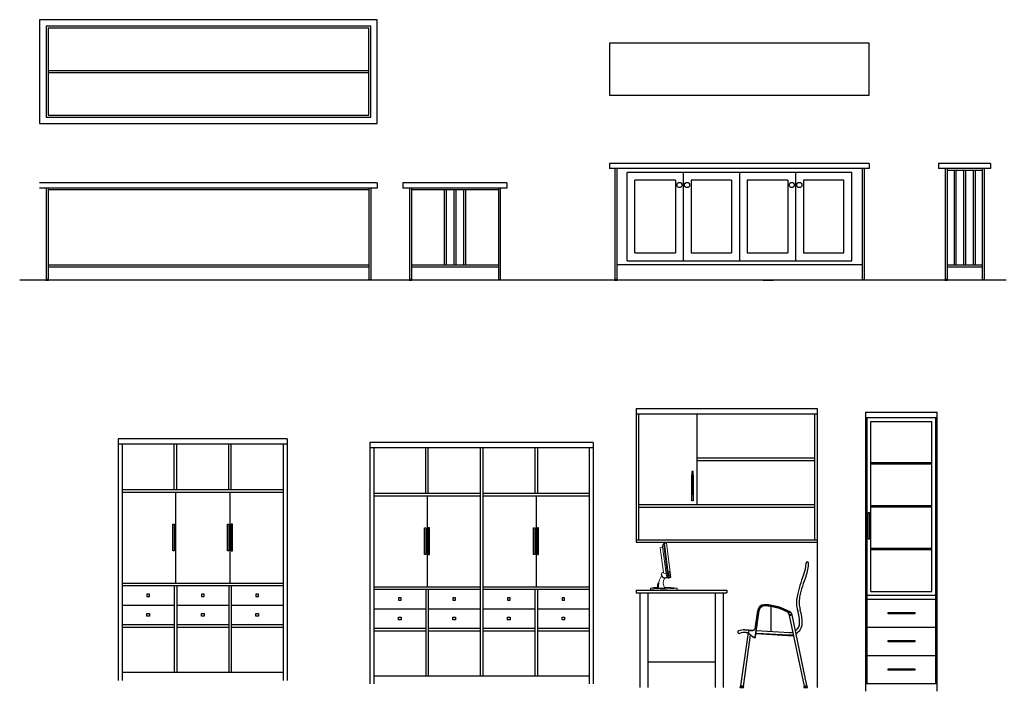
# Model space of a CAD drawing. Header units: centimetres. Extents: x 56177 to 99483, y 493 to 15482.
# Drawn here: x 61004 to 61764, y 1455 to 1972 of the extents above; entities that cross this region are included whole.
import ezdxf

# ---------------------------------------------------------------- set-up
doc = ezdxf.new("R2010")
doc.units = ezdxf.units.CM
doc.header["$MEASUREMENT"] = 0

# ---------------------------------------------------------------- blocks, each defined once
blk = doc.blocks.new('A$C57102828')
for p, q in [((0, 1.86), (0, 0)), ((1.3, 1.86), (0, 1.86)), ((1.3, 1.86), (1.3, 0)), ((1.3, 1.82), (0, 1.82)), ((0.03, 1.82), (0.03, 0)), ((0.43, 1.47), (0.43, 1.82)), ((0.45, 1.47), (0.45, 1.82)), ((0.85, 1.47), (0.85, 1.82)), ((0.87, 1.47), (0.87, 1.82)), ((1.27, 1.82), (1.27, 0)), ((0.03, 1.47), (1.27, 1.47)), ((0.03, 1.45), (1.27, 1.45)), ((0.44, 1.45), (0.44, 0.75)), ((0.86, 1.45), (0.86, 0.75)), ((0.03, 0.75), (1.27, 0.75)), ((0.03, 0.73), (1.27, 0.73)), ((0.43, 0.73), (0.43, 0.06)), ((0.45, 0.73), (0.45, 0.06)), ((0.85, 0.73), (0.85, 0.06)), ((0.87, 0.73), (0.87, 0.06)), ((0.03, 0.58), (0.43, 0.58)), ((0.45, 0.58), (0.85, 0.58)), ((0.87, 0.58), (1.27, 0.58)), ((0.03, 0.43), (0.43, 0.43)), ((0.03, 0.41), (0.43, 0.41)), ((0.45, 0.43), (0.85, 0.43)), ((0.45, 0.41), (0.85, 0.41)), ((0.87, 0.43), (1.27, 0.43)), ((0.87, 0.41), (1.27, 0.41)), ((1.27, 0.06), (0.03, 0.06))]:
    blk.add_line(p, q)
for points in [[(0.43, 1.2029), (0.43, 0.9971), (0.42, 0.9971), (0.42, 1.2029)], [(0.85, 1.2029), (0.85, 0.9971), (0.84, 0.9971), (0.84, 1.2029)], [(0.87, 1.2029), (0.87, 0.9971), (0.88, 0.9971), (0.88, 1.2029)], [(0.22, 0.645), (0.24, 0.645), (0.24, 0.665), (0.22, 0.665)], [(0.64, 0.645), (0.66, 0.645), (0.66, 0.665), (0.64, 0.665)], [(1.06, 0.645), (1.08, 0.645), (1.08, 0.665), (1.06, 0.665)], [(0.22, 0.515), (0.24, 0.515), (0.24, 0.495), (0.22, 0.495)], [(0.64, 0.515), (0.66, 0.515), (0.66, 0.495), (0.64, 0.495)], [(1.06, 0.515), (1.08, 0.515), (1.08, 0.495), (1.06, 0.495)]]:
    blk.add_lwpolyline(points, close=True)
blk = doc.blocks.new('A$C2D4363FC')
for p, q in [((0, 1.86), (0, 0)), ((1.72, 1.86), (0, 1.86)), ((1.72, 1.86), (1.72, 0)), ((1.72, 1.82), (0, 1.82)), ((0.03, 1.82), (0.03, 0)), ((0.43, 1.47), (0.43, 1.82)), ((0.45, 1.47), (0.45, 1.82)), ((0.85, 1.82), (0.85, 0.06)), ((0.87, 1.82), (0.87, 0.06)), ((1.27, 1.82), (1.27, 1.47)), ((1.29, 1.82), (1.29, 1.47)), ((1.69, 1.82), (1.69, 0)), ((0.03, 1.47), (0.85, 1.47)), ((0.03, 1.45), (0.85, 1.45)), ((0.44, 1.45), (0.44, 0.75)), ((0.87, 1.47), (1.69, 1.47)), ((0.87, 1.45), (1.69, 1.45)), ((1.28, 1.45), (1.28, 0.75)), ((0.03, 0.75), (0.85, 0.75)), ((0.03, 0.73), (0.85, 0.73)), ((0.43, 0.73), (0.43, 0.06)), ((0.45, 0.73), (0.45, 0.06)), ((0.87, 0.75), (1.69, 0.75)), ((0.87, 0.73), (1.69, 0.73)), ((1.27, 0.73), (1.27, 0.06)), ((1.29, 0.73), (1.29, 0.06)), ((0.03, 0.58), (0.43, 0.58)), ((0.45, 0.58), (0.85, 0.58)), ((0.87, 0.58), (1.27, 0.58)), ((1.29, 0.58), (1.69, 0.58)), ((0.03, 0.43), (0.43, 0.43)), ((0.03, 0.41), (0.43, 0.41)), ((0.45, 0.43), (0.85, 0.43)), ((0.45, 0.41), (0.85, 0.41)), ((0.87, 0.43), (1.27, 0.43)), ((0.87, 0.41), (1.27, 0.41)), ((1.29, 0.43), (1.69, 0.43)), ((1.29, 0.41), (1.69, 0.41)), ((1.69, 0.06), (0.03, 0.06))]:
    blk.add_line(p, q)
for points in [[(0.43, 1.2029), (0.43, 0.9971), (0.42, 0.9971), (0.42, 1.2029)], [(0.45, 1.2029), (0.45, 0.9971), (0.46, 0.9971), (0.46, 1.2029)], [(1.27, 1.2029), (1.27, 0.9971), (1.26, 0.9971), (1.26, 1.2029)], [(1.29, 1.2029), (1.29, 0.9971), (1.3, 0.9971), (1.3, 1.2029)], [(0.22, 0.645), (0.24, 0.645), (0.24, 0.665), (0.22, 0.665)], [(0.64, 0.645), (0.66, 0.645), (0.66, 0.665), (0.64, 0.665)], [(1.06, 0.645), (1.08, 0.645), (1.08, 0.665), (1.06, 0.665)], [(1.48, 0.645), (1.5, 0.645), (1.5, 0.665), (1.48, 0.665)], [(0.22, 0.515), (0.24, 0.515), (0.24, 0.495), (0.22, 0.495)], [(0.64, 0.515), (0.66, 0.515), (0.66, 0.495), (0.64, 0.495)], [(1.06, 0.515), (1.08, 0.515), (1.08, 0.495), (1.06, 0.495)], [(1.48, 0.515), (1.5, 0.515), (1.5, 0.495), (1.48, 0.495)]]:
    blk.add_lwpolyline(points, close=True)
blk = doc.blocks.new('Flat Panel Monitor Side View')
at = {"lineweight": 0}
for p, q in [((588.16, 2345.55), (586.47, 2332.12)), ((588.49, 2345.49), (586.8, 2332.06)), ((588.49, 2345.49), (588.16, 2345.55)), ((588.91, 2344.73), (588.49, 2345.49)), ((588.86, 2344.13), (588.91, 2344.73)), ((587.51, 2333.94), (588.86, 2344.13)), ((589.76, 2343.82), (588.56, 2334.33)), ((588.86, 2344.13), (589.76, 2343.82)), ((586.2, 2334.77), (585.92, 2332.51)), ((586.67, 2334.66), (586.2, 2334.77)), ((586.67, 2334.66), (586.39, 2332.4)), ((587.39, 2332.97), (587.51, 2333.94)), ((587.51, 2333.94), (588.41, 2334.07)), ((588.41, 2334.07), (588.52, 2334.23)), ((586.47, 2332.12), (585.68, 2332.31)), ((586.39, 2332.4), (585.92, 2332.51)), ((586.47, 2332.12), (586.8, 2332.06)), ((586.8, 2332.06), (587.39, 2332.97)), ((590.39, 2328.23), (590.39, 2329.76)), ((583.24, 2327.62), (583.24, 2328.25)), ((587.95, 2328.23), (590.39, 2328.23)), ((590.39, 2328.3), (590.85, 2328.3)), ((590.85, 2328.3), (590.85, 2329.1)), ((593.51, 2328.29), (593.51, 2327.68))]:
    blk.add_line(p, q, dxfattribs=at)
for points in [[(585.68, 2332.31), (587.35, 2345.55), (588.16, 2345.55)], [(586.98, 2332.39), (586.98, 2332.55), (587.15, 2332.88), (587.22, 2332.84), (586.98, 2332.39)]]:
    blk.add_lwpolyline(points, dxfattribs=at)
for centre, radius, start, end in [((588.67, 2333.68), 0.569, 352.2009, 105.4351), ((588.01, 2333.46), 1.23, 295.1224, 7.0314), ((588.63, 2333.47), 0.864, 53.0255, 94.5121), ((587.88, 2333.57), 1.5, 298.6986, 0.8853), ((588.7, 2333.64), 0.686, 355.8947, 48.886), ((587.99, 2333.39), 1.29, 224.6019, 298.2113), ((588.02, 2333.7), 1.45, 231.7975, 290.5322), ((585.33, 2330.24), 3.3, 322.6043, 34.4389), ((585.02, 2329.67), 5.36, 0.9786, 37.8676), ((587.61, 2328.78), 3.25, 5.671, 33.8733), ((587.5, 2297.23), 31.31, 88.8128, 97.822), ((588.18, 2385.55), 57.51, 265.0721, 275.3184), ((588.05, 2387.76), 60.33, 265.4315, 275.1973), ((591.48, 2317.35), 11.14, 79.4597, 93.2517)]:
    blk.add_arc(centre, radius, start, end, dxfattribs=at)
blk = doc.blocks.new('A$C20237367')
for p, q in [((0, 2.15), (0, 1.12)), ((0, 2.15), (1.395, 2.15)), ((0, 2.15), (1.395, 2.15)), ((1.395, 2.15), (1.395, 0)), ((1.395, 2.15), (1.395, 1.12)), ((0, 2.11), (1.395, 2.11)), ((0.02, 2.11), (0.02, 1.14)), ((0.47, 1.41), (0.47, 2.11)), ((1.375, 2.11), (1.375, 1.14)), ((0.47, 1.77), (1.375, 1.77)), ((0.47, 1.75), (1.375, 1.75)), ((0.02, 1.41), (1.375, 1.41)), ((0.02, 1.39), (1.375, 1.39)), ((0, 1.14), (1.395, 1.14)), ((0, 1.12), (1.395, 1.12)), ((0, 0.75), (0.7, 0.75)), ((0, 0.75), (0, 0.73)), ((0, 0.73), (0.7, 0.73)), ((0.03, 0.73), (0.03, 0)), ((0.09, 0.73), (0.09, 0)), ((0.61, 0.73), (0.61, 0)), ((0.67, 0.73), (0.67, 0)), ((0.7, 0.75), (0.7, 0.73)), ((1.0414, 0.4342), (1.0414, 0.6241)), ((0.9197, 0.4051), (0.9453, 0.5947)), ((0.9211, 0.4706), (0.9383, 0.5956)), ((0.9214, 0.3952), (0.9482, 0.5943)), ((1.1832, 0.5568), (1.2029, 0.56)), ((1.297, 0.01), (1.1832, 0.5568)), ((1.1848, 0.5638), (1.1939, 0.5641)), ((1.1877, 0.5639), (1.1878, 0.5622)), ((1.1878, 0.562), (1.1928, 0.562)), ((1.1927, 0.5641), (1.1928, 0.5623)), ((1.3156, 0.0153), (1.2029, 0.56)), ((0.8071, 0.0126), (0.8653, 0.4246)), ((0.8269, 0.0098), (0.8827, 0.4065)), ((0.8389, 0.4453), (0.8426, 0.4453)), ((0.8473, 0.4253), (0.8652, 0.4253)), ((0.8696, 0.4168), (0.9058, 0.3883)), ((0.8753, 0.4438), (0.9061, 0.442)), ((0.881, 0.4415), (0.8895, 0.4403)), ((0.921, 0.3934), (0.9063, 0.3879)), ((0.912, 0.39), (0.9138, 0.3847)), ((0.9138, 0.3847), (0.9185, 0.3863)), ((0.9167, 0.3918), (0.9185, 0.3863)), ((0.9246, 0.4159), (1.1683, 0.4018)), ((0.9249, 0.4209), (1.1807, 0.4061)), ((0.9276, 0.4408), (1.1819, 0.4261)), ((1.1683, 0.4018), (1.2154, 0.4018)), ((0.09, 0.2), (0.61, 0.2)), ((0.8255, 0), (0.8053, 0)), ((0.8053, 0), (0.8053, 0)), ((0.8054, 0.01), (0.8154, 0.01)), ((0.8054, 0), (0.8254, 0)), ((0.8269, 0.0098), (0.8071, 0.0126)), ((0.8079, 0.0109), (0.8081, 0.0124)), ((0.8079, 0.0109), (0.8084, 0.01)), ((0.8079, 0.0109), (0.8143, 0.01)), ((0.8254, 0.01), (0.8154, 0.01)), ((1.2942, 0.0001), (1.2942, 0.0001)), ((1.2959, 0.012), (1.3156, 0.0153)), ((1.2968, 0), (1.3171, 0)), ((1.2969, 0.0122), (1.2972, 0.0101)), ((1.297, 0.01), (1.307, 0.01)), ((1.3152, 0.0119), (1.3036, 0.01)), ((1.317, 0.01), (1.307, 0.01)), ((1.3152, 0.0119), (1.3146, 0.01)), ((1.3147, 0.0151), (1.3152, 0.0119))]:
    blk.add_line(p, q)
for points in [[(0.4403, 1.4859), (0.4403, 1.6659), (0.4303, 1.6659), (0.4303, 1.4859)], [(0.4403, 1.64), (0.4403, 1.44), (0.4303, 1.44), (0.4303, 1.64)]]:
    blk.add_lwpolyline(points)
for centre, radius, start, end in [((1.048, 0.9658), 0.2617, 337.83293, 358.82745), ((1.0491, 0.9657), 0.2806, 338.11949, 358.84424), ((1.3197, 0.9601), 0.01, 0, 180), ((2.2041, 0.5009), 0.9844, 158.06436, 168.14937), ((2.2041, 0.5009), 0.9644, 158.06436, 168.14937), ((1.456, 0.6579), 0.22, 168.14937, 196.99372), ((1.456, 0.6579), 0.2, 168.14937, 196.99372), ((0.9879, 0.5892), 0.05, 93.77289, 172.61371), ((0.9879, 0.5892), 0.05, 93.77289, 172.61371), ((0.9879, 0.5892), 0.043, 93.77289, 172.61371), ((0.9879, 0.5892), 0.04, 93.77289, 172.61371), ((0.9879, 0.5892), 0.04, 93.77289, 172.61371), ((0.9921, 0.3035), 0.3357, 89.25855, 91.28503), ((0.9911, 0.5213), 0.111, 87.43515, 93.11799), ((0.991, 0.5368), 0.0925, 86.9857, 93.57202), ((0.9709, 0.2016), 0.4283, 62.97165, 86.64978), ((0.9709, 0.2016), 0.4313, 64.46305, 86.64978), ((0.9709, 0.2016), 0.4383, 60.51049, 86.64978), ((1.0322, 0.3112), 0.3061, 63.57516, 65.97164), ((1.1429, 0.5489), 0.041, 11.12187, 56.62378), ((1.1872, 0.6188), 0.0385, 240.65751, 267.64108), ((1.1839, 0.5679), 0.00417, 202.2543, 281.96669), ((1.1859, 0.5683), 0.0121, 54.31997, 91.32622), ((1.1679, 0.5526), 0.0358, 11.94373, 58.41233), ((1.1903, 0.5626), 0.00256, 192.4743, 347.11353), ((1.1933, 0.5694), 0.00534, 276.64906, 38.59211), ((0.9282, 0.4966), 0.3319, 0.26162, 16.99372), ((0.9282, 0.4966), 0.3519, 0.26162, 16.99372), ((0.8667, 0.479), 0.0551, 320.32587, 351.21053), ((1.1888, 0.497), 0.0713, 303.55688, 0.72855), ((1.1888, 0.497), 0.0913, 298.599, 0.72855), ((0.7934, 0.4279), 0.01, 107.02169, 287.02169), ((0.8435, 0.2641), 0.1812, 91.45443, 107.02169), ((0.8435, 0.2641), 0.1612, 88.63047, 107.02169), ((1.3149, 10.3592), 9.9252, 267.27237, 267.46173), ((0.8435, 0.2641), 0.1612, 87.69636, 87.7571), ((0.8806, 0.4262), 0.0153, 88.24911, 192.67191), ((0.8754, 0.425), 0.01, 192.67191, 234.87414), ((0.8956, 0.4624), 0.0229, 254.57871, 305.85993), ((0.9115, 0.3965), 0.01, 234.87414, 238.91622), ((0.916, 0.386), 0.00256, 210.89369, 5.53292), ((0.9115, 0.3965), 0.01, 341.85148, 352.33291), ((1.1888, 0.497), 0.0913, 264.91151, 285.92357), ((1.1888, 0.497), 0.0713, 264.91151, 287.09572), ((0.8054, 0.005), 0.005, 90, 270), ((0.8254, 0.005), 0.005, 270, 90), ((1.297, 0.005), 0.005, 90, 270), ((1.317, 0.005), 0.005, 270, 90)]:
    blk.add_arc(centre, radius, start, end)
at = {"xscale": -0.0199999999999818, "yscale": 0.0199999999999818, "zscale": 0.02}
blk.add_blockref('Flat Panel Monitor Side View', (11.9821, -45.7986), dxfattribs=at)
blk = doc.blocks.new('A$C0BEA3D44')
for p, q in [((0, 0), (0, 2.15)), ((0, 2.15), (0.55, 2.15)), ((0.55, 0), (0.55, 2.15)), ((0, 2.11), (0.55, 2.11)), ((0.01, 0.06), (0.01, 2.11)), ((0.04, 0.77), (0.04, 2.08)), ((0.04, 2.08), (0.51, 2.08)), ((0.51, 0.77), (0.51, 2.08)), ((0.54, 0.06), (0.54, 2.11)), ((0.51, 1.76), (0.04, 1.76)), ((0.51, 1.75), (0.04, 1.75)), ((0.51, 1.43), (0.04, 1.43)), ((0.51, 1.42), (0.04, 1.42)), ((0.51, 1.1), (0.04, 1.1)), ((0.51, 1.09), (0.04, 1.09)), ((0.04, 0.77), (0.51, 0.77)), ((0.01, 0.74), (0.54, 0.74)), ((0.01, 0.71), (0.54, 0.71)), ((0.01, 0.4933), (0.54, 0.4933)), ((0.01, 0.2767), (0.54, 0.2767)), ((0, 0.06), (0.55, 0.06))]:
    blk.add_line(p, q)
for points in [[(0.03, 1.3772), (0.03, 1.1713), (0.02, 1.1713), (0.02, 1.3772)], [(0.1721, 0.6067), (0.3779, 0.6067), (0.3779, 0.5967), (0.1721, 0.5967)], [(0.1721, 0.39), (0.3779, 0.39), (0.3779, 0.38), (0.1721, 0.38)], [(0.1721, 0.1733), (0.3779, 0.1733), (0.3779, 0.1633), (0.1721, 0.1633)]]:
    blk.add_lwpolyline(points, close=True)

msp = doc.modelspace()

# ---------------------------------------------------------------- linework, layer by layer
for p, q in [((61026.15, 1932.89), (61273.31, 1932.89)), ((61026.15, 1931.39), (61273.31, 1931.39)), ((61658.78, 1861.47), (61458.78, 1861.47)), ((61458.78, 1861.47), (61458.78, 1857.47)), ((61658.78, 1857.47), (61458.78, 1857.47)), ((61462.78, 1857.47), (61462.78, 1772.01)), ((61464.28, 1857.47), (61464.28, 1772.01)), ((61472.28, 1786.47), (61472.28, 1854.47)), ((61645.28, 1854.47), (61472.28, 1854.47)), ((61515.53, 1854.47), (61515.53, 1786.47)), ((61558.78, 1854.47), (61558.78, 1786.47)), ((61602.03, 1854.47), (61602.03, 1786.47)), ((61645.28, 1786.47), (61645.28, 1854.47)), ((61653.28, 1857.47), (61653.28, 1772.01)), ((61654.78, 1857.47), (61654.78, 1772.01)), ((61658.78, 1861.47), (61658.78, 1857.47)), ((61752.24, 1861.47), (61712.24, 1861.47)), ((61712.24, 1861.47), (61712.24, 1857.47)), ((61752.24, 1857.47), (61712.24, 1857.47)), ((61717.24, 1857.47), (61717.24, 1772.01)), ((61718.74, 1857.47), (61718.74, 1772.01)), ((61745.74, 1855.97), (61718.74, 1855.97)), ((61724.08, 1855.97), (61724.08, 1782.97)), ((61725.58, 1855.97), (61725.58, 1782.97)), ((61731.49, 1855.97), (61731.49, 1782.97)), ((61732.99, 1855.97), (61731.49, 1855.97)), ((61732.99, 1855.97), (61732.99, 1782.97)), ((61738.89, 1855.97), (61738.89, 1782.97)), ((61740.39, 1855.97), (61740.39, 1782.97)), ((61745.74, 1857.47), (61745.74, 1772.01)), ((61747.24, 1857.47), (61747.24, 1772.01)), ((61752.24, 1861.47), (61752.24, 1857.47)), ((61478.28, 1792.47), (61478.28, 1848.47)), ((61509.53, 1848.47), (61478.28, 1848.47)), ((61509.53, 1848.47), (61509.53, 1792.47)), ((61521.53, 1848.47), (61521.53, 1792.47)), ((61552.78, 1848.47), (61521.53, 1848.47)), ((61552.78, 1848.47), (61552.78, 1792.47)), ((61564.78, 1848.47), (61564.78, 1792.47)), ((61596.03, 1848.47), (61564.78, 1848.47)), ((61596.03, 1848.47), (61596.03, 1792.47)), ((61608.03, 1848.47), (61608.03, 1792.47)), ((61639.28, 1848.47), (61608.03, 1848.47)), ((61639.28, 1792.47), (61639.28, 1848.47)), ((61279.81, 1846.47), (61019.65, 1846.47)), ((61279.81, 1842.47), (61019.65, 1842.47)), ((61024.65, 1842.47), (61024.65, 1772.01)), ((61026.15, 1842.47), (61026.15, 1772.01)), ((61273.31, 1842.47), (61026.15, 1842.47)), ((61273.31, 1840.97), (61026.15, 1840.97)), ((61273.31, 1842.47), (61273.31, 1772.01)), ((61274.81, 1842.47), (61274.81, 1772.01)), ((61279.81, 1846.47), (61279.81, 1842.47)), ((61379.55, 1846.47), (61299.55, 1846.47)), ((61299.55, 1846.47), (61299.55, 1842.47)), ((61379.55, 1842.47), (61299.55, 1842.47)), ((61304.55, 1842.47), (61304.55, 1772.01)), ((61306.05, 1842.47), (61306.05, 1772.01)), ((61373.05, 1840.97), (61306.05, 1840.97)), ((61331.4, 1840.97), (61331.4, 1782.97)), ((61332.9, 1840.97), (61332.9, 1782.97)), ((61338.8, 1840.97), (61338.8, 1782.97)), ((61340.3, 1840.97), (61340.3, 1782.97)), ((61346.21, 1840.97), (61346.21, 1782.97)), ((61347.71, 1840.97), (61347.71, 1782.97)), ((61373.05, 1842.47), (61373.05, 1772.01)), ((61374.55, 1842.47), (61374.55, 1772.01)), ((61379.55, 1846.47), (61379.55, 1842.47)), ((61472.28, 1786.47), (61645.28, 1786.47)), ((61478.28, 1792.47), (61509.53, 1792.47)), ((61521.53, 1792.47), (61552.78, 1792.47)), ((61564.78, 1792.47), (61596.03, 1792.47)), ((61608.03, 1792.47), (61639.28, 1792.47)), ((61273.31, 1782.97), (61026.15, 1782.97)), ((61273.31, 1781.47), (61026.15, 1781.47)), ((61373.05, 1782.97), (61306.05, 1782.97)), ((61373.05, 1781.47), (61306.05, 1781.47)), ((61464.28, 1783.47), (61653.28, 1783.47)), ((61745.74, 1782.97), (61718.74, 1782.97)), ((61745.74, 1781.47), (61718.74, 1781.47)), ((61764.34, 1771.47), (61004.34, 1771.47)), ((61026.15, 1772.01), (61024.65, 1772.01)), ((61024.92, 1772.01), (61024.92, 1771.8)), ((61025.86, 1772.01), (61025.86, 1771.8)), ((61273.31, 1772.01), (61274.81, 1772.01)), ((61273.59, 1772.01), (61273.59, 1771.8)), ((61274.53, 1772.01), (61274.53, 1771.8)), ((61306.05, 1772.01), (61304.55, 1772.01)), ((61304.83, 1772.01), (61304.83, 1771.8)), ((61305.77, 1772.01), (61305.77, 1771.8)), ((61373.05, 1772.01), (61374.55, 1772.01)), ((61373.34, 1772.01), (61373.34, 1771.8)), ((61374.28, 1772.01), (61374.28, 1771.8)), ((61464.28, 1772.01), (61462.78, 1772.01)), ((61463.05, 1772.01), (61463.05, 1771.8)), ((61464, 1772.01), (61464, 1771.8)), ((61576.96, 1771.47), (61584.96, 1771.47)), ((61653.28, 1772.01), (61654.78, 1772.01)), ((61653.57, 1772.01), (61653.57, 1771.8)), ((61654.51, 1772.01), (61654.51, 1771.8)), ((61718.74, 1772.01), (61717.24, 1772.01)), ((61717.51, 1772.01), (61717.51, 1771.8)), ((61718.45, 1772.01), (61718.45, 1771.8)), ((61745.74, 1772.01), (61747.24, 1772.01)), ((61746.03, 1772.01), (61746.03, 1771.8)), ((61746.97, 1772.01), (61746.97, 1771.8))]:
    msp.add_line(p, q)
for points in [[(61019.65, 1972.14), (61019.65, 1892.14), (61279.81, 1892.14), (61279.81, 1972.14)], [(61024.65, 1967.14), (61024.65, 1897.14), (61274.81, 1897.14), (61274.81, 1967.14)], [(61026.15, 1965.64), (61026.15, 1898.64), (61273.31, 1898.64), (61273.31, 1965.64)], [(61458.78, 1953.99), (61458.78, 1913.99), (61658.78, 1913.99), (61658.78, 1953.99)], [(61024.39, 1771.47), (61026.39, 1771.47), (61026.39, 1771.8), (61024.39, 1771.8)], [(61275.06, 1771.47), (61273.06, 1771.47), (61273.06, 1771.8), (61275.06, 1771.8)], [(61304.3, 1771.47), (61306.3, 1771.47), (61306.3, 1771.8), (61304.3, 1771.8)], [(61374.81, 1771.47), (61372.81, 1771.47), (61372.81, 1771.8), (61374.81, 1771.8)], [(61462.52, 1771.47), (61464.52, 1771.47), (61464.52, 1771.8), (61462.52, 1771.8)], [(61655.04, 1771.47), (61653.04, 1771.47), (61653.04, 1771.8), (61655.04, 1771.8)], [(61716.98, 1771.47), (61718.98, 1771.47), (61718.98, 1771.8), (61716.98, 1771.8)], [(61747.5, 1771.47), (61745.5, 1771.47), (61745.5, 1771.8), (61747.5, 1771.8)]]:
    msp.add_lwpolyline(points, close=True)
for centre in [(61512.57, 1844.74), (61518.43, 1844.74), (61599.07, 1844.74), (61604.93, 1844.74)]:
    msp.add_circle(centre, 2)

# ---------------------------------------------------------------- block references
at = {"xscale": 100, "yscale": 100, "zscale": 100}
for name, p in [('A$C20237367', (61479.12, 1457.46)), ('A$C0BEA3D44', (61656.06, 1454.65)), ('A$C57102828', (61080.3, 1463.07)), ('A$C2D4363FC', (61274.09, 1460.26))]:
    msp.add_blockref(name, p, dxfattribs=at)

doc.saveas('drawing.dxf')
